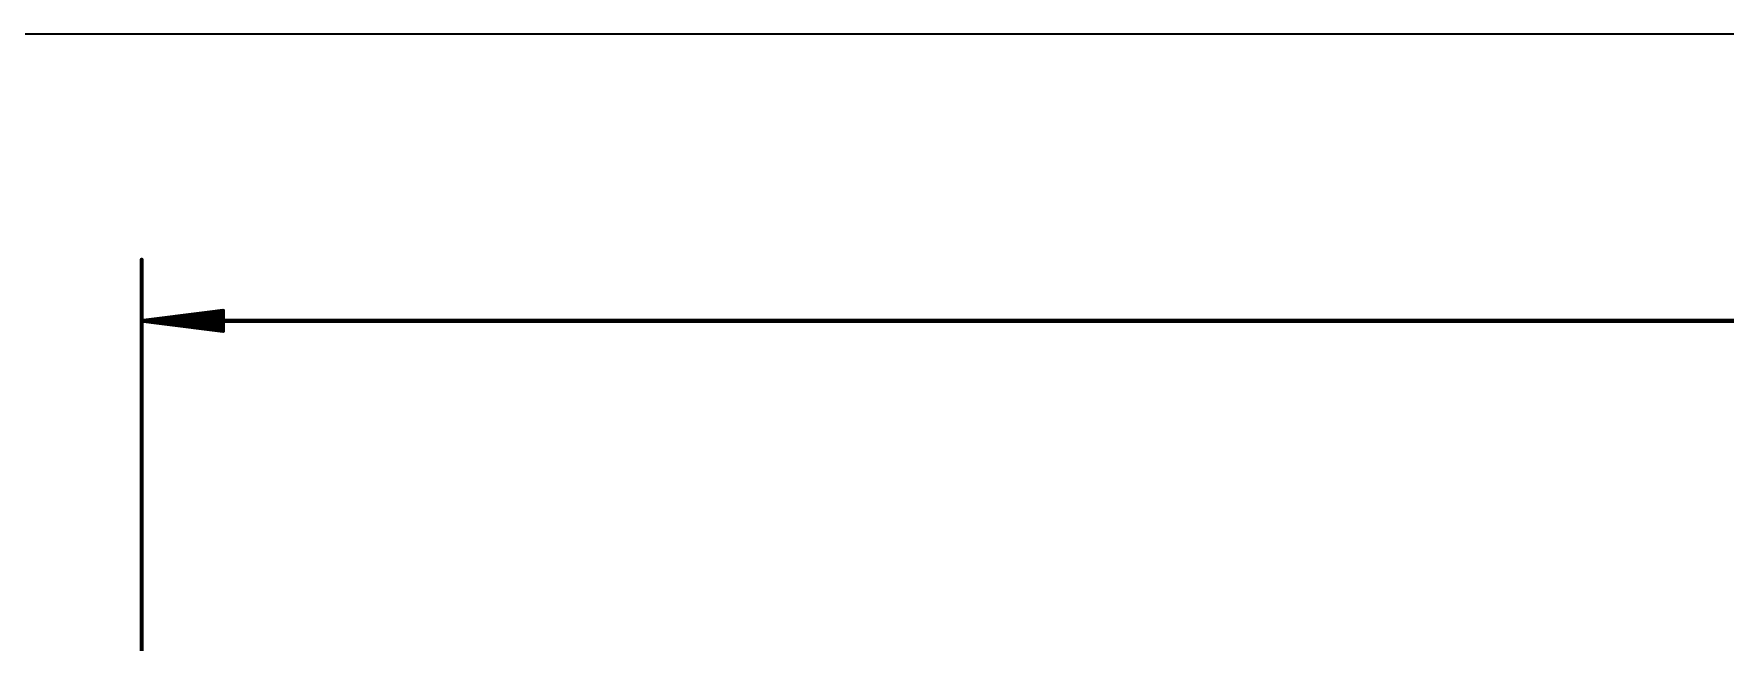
# Model space of a CAD drawing. Header units: millimetres. Extents: x -1276 to 1832, y -1676 to -667.
# Drawn here: x -886.9 to -832.9, y -715.1 to -695.7 of the extents above; entities that cross this region are included whole.
import ezdxf

# ---------------------------------------------------------------- set-up
doc = ezdxf.new("R2010")
doc.units = ezdxf.units.MM
doc.header["$MEASUREMENT"] = 0
doc.layers.add('1', color=12, linetype='Continuous')
doc.layers.add('box', color=6, linetype='Continuous')

msp = doc.modelspace()

# ---------------------------------------------------------------- linework, layer by layer
at = {"layer": '1', "const_width": 0.13}
for points in [[(-883.47347, -719.62072), (-883.47347, -702.93872)], [(-883.40847, -704.88872), (-880.87347, -704.56952)], [(-883.40847, -704.88872), (-880.87347, -704.62872)], [(-883.40847, -704.88872), (-880.87347, -704.75872)], [(-883.40847, -704.88872), (-739.46947, -704.88872)], [(-880.87347, -705.20792), (-883.40847, -704.88872)], [(-880.87347, -705.01872), (-883.40847, -704.88872)], [(-880.87347, -705.14872), (-883.40847, -704.88872)], [(-880.87347, -704.56952), (-880.87347, -705.20792)]]:
    msp.add_lwpolyline(points, dxfattribs=at)
at = {"layer": '1', "const_width": 0.065}
for points in [[(-883.44097, -702.93872, 1), (-883.50597, -702.93872)], [(-883.40677, -704.85622, 1), (-883.41017, -704.92122)], [(-883.41017, -704.85622, 1), (-883.40677, -704.92122)], [(-883.40847, -704.85622, 1), (-883.40847, -704.92122)], [(-883.40517, -704.85642, 1), (-883.41177, -704.92102)], [(-883.41177, -704.85642, 1), (-883.40517, -704.92102)], [(-883.40437, -704.85652, 1), (-883.41257, -704.92092)], [(-883.41257, -704.85652, 1), (-883.40437, -704.92092)], [(-880.84097, -704.56952, 1), (-880.90597, -704.56952)], [(-880.86937, -704.60172, 1), (-880.87757, -704.53722)], [(-880.87017, -704.66102, 1), (-880.87677, -704.59642)], [(-880.87177, -704.79122, 1), (-880.87517, -704.72622)], [(-880.87517, -705.05122, 1), (-880.87177, -704.98622)], [(-880.90597, -705.20792, 1), (-880.84097, -705.20792)], [(-880.87757, -705.24022, 1), (-880.86937, -705.17572)], [(-880.87677, -705.18102, 1), (-880.87017, -705.11642)]]:
    msp.add_lwpolyline(points, format="xyb", dxfattribs=at)
at = {"layer": 'box', "lineweight": 35}
msp.add_lwpolyline([(-673.95675, -985.7269), (-913.95675, -985.7269), (-913.95675, -695.7269), (-673.95675, -695.7269), (-673.95675, -985.7269)], dxfattribs=at)

doc.saveas('drawing.dxf')
